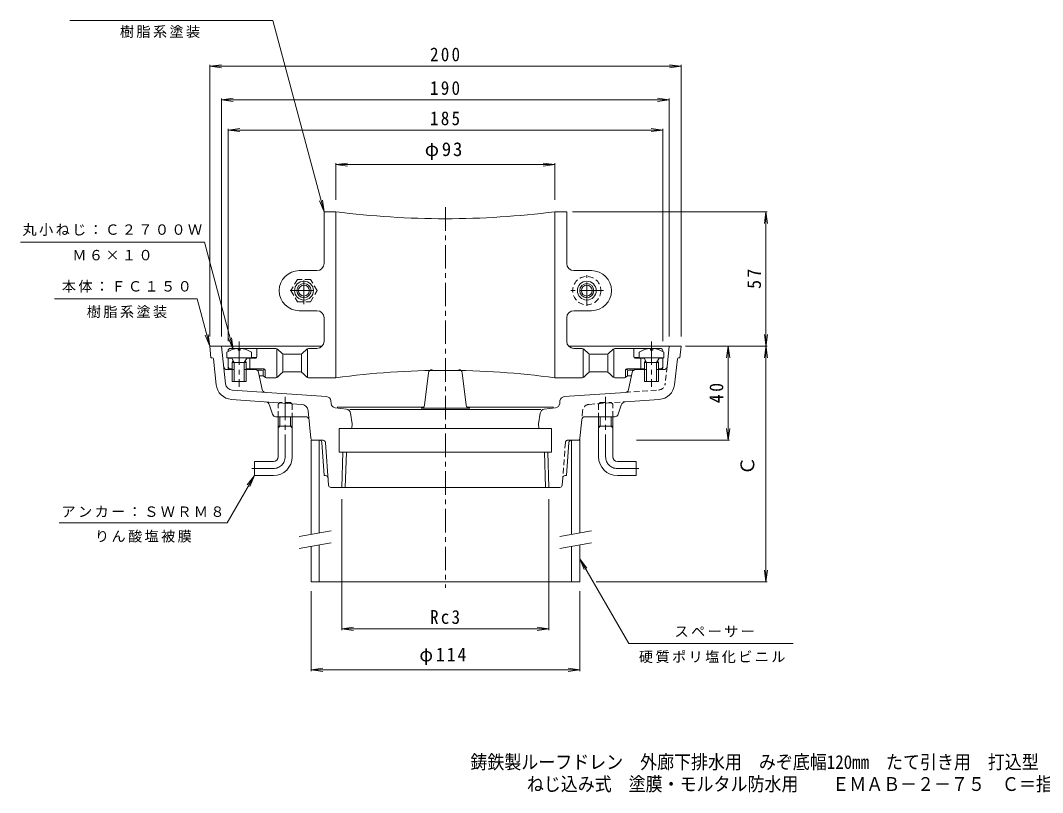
# Model space of a CAD drawing. Units: millimetres, scale not verified. Extents: x -363 to 315, y -275 to 246.
# Drawn here: x -363.2 to 70.5, y -274.7 to 53 of the extents above; entities that cross this region are included whole.
import ezdxf
from ezdxf.enums import TextEntityAlignment as Align

# ---------------------------------------------------------------- set-up
doc = ezdxf.new("R2010")
doc.units = ezdxf.units.MM
doc.header["$LTSCALE"] = 2
doc.linetypes.add('CHAIN1', pattern=[8, 5, -1, 1, -1])
doc.linetypes.add('DASHED1', pattern=[1.8, 1.2, -0.6])
for name, color, linetype, lineweight in [('0-0_通り芯', 3, 'Continuous', 9), ('0-2_仕上', 6, 'Continuous', 9), ('0-3_建具', 4, 'Continuous', 9), ('0-4_その他', 7, 'Continuous', 9), ('0-5_寸法', 7, 'Continuous', 9)]:
    doc.layers.add(name, color=color, linetype=linetype, lineweight=lineweight)
doc.layers.add('F-5_F-5ﾚｲﾔ', color=2, linetype='Continuous')
doc.styles.add('ＭＳ ゴシック', font='')
doc.styles.get('ＭＳ ゴシック').set_extended_font_data('MS Gothic')

msp = doc.modelspace()

# ---------------------------------------------------------------- linework, layer by layer
at = {"layer": '0-0_通り芯', "linetype": 'CHAIN1'}
for p, q in [((-182.925, -26.327), (-182.925, -187.823)), ((-270.425, -83.234), (-270.425, -102.512)), ((-95.425, -83.234), (-95.425, -102.512)), ((-250.925, -106.69), (-250.925, -132.19)), ((-114.925, -106.69), (-114.925, -132.19)), ((-255.925, -137.19), (-265.027, -137.19)), ((-109.925, -137.19), (-100.822, -137.19))]:
    msp.add_line(p, q, dxfattribs=at)
at = {"layer": '0-0_通り芯'}
for p, q in [((-282.925, -85.19), (-282.384, -90.19)), ((-282.925, -85.19), (-235.189, -85.19)), ((-276.195, -101.195), (-277.925, -85.19)), ((-130.661, -85.19), (-82.925, -85.19)), ((-88.861, -93.851), (-87.925, -85.19)), ((-82.925, -85.19), (-83.466, -90.19)), ((-281.856, -90.19), (-282.384, -90.19)), ((-281.359, -90.636), (-280.171, -101.624)), ((-84.491, -90.636), (-85.678, -101.624)), ((-83.993, -90.19), (-83.466, -90.19)), ((-272.555, -95.19), (-275.497, -95.19)), ((-263.644, -95.19), (-268.295, -95.19)), ((-102.206, -95.19), (-97.555, -95.19)), ((-93.295, -95.19), (-90.353, -95.19)), ((-262.176, -96.383), (-260.657, -103.663)), ((-191.764, -110.284), (-190.086, -96.508)), ((-174.086, -110.284), (-175.764, -96.508)), ((-103.674, -96.383), (-105.193, -103.663)), ((-233.39, -106.664), (-273.421, -103.865)), ((-243.95, -109.935), (-273.7, -107.855)), ((-132.459, -106.664), (-106.557, -104.853)), ((-106.574, -108.864), (-92.15, -107.855)), ((-256.259, -114.148), (-257.511, -110.248)), ((-241.174, -112.631), (-240.015, -124.289)), ((-231.425, -109.615), (-231.54, -108.461)), ((-224.903, -112.004), (-229.685, -111.401)), ((-228.869, -111.202), (-192.233, -111.202)), ((-142.425, -112.19), (-223.425, -112.19)), ((-193.253, -111.602), (-172.597, -111.602)), ((-136.981, -111.202), (-173.616, -111.202)), ((-140.947, -112.004), (-136.165, -111.401)), ((-134.425, -109.615), (-134.31, -108.461)), ((-109.591, -114.148), (-108.339, -110.248)), ((-242.278, -115.19), (-254.831, -115.19)), ((-253.925, -132.19), (-253.925, -115.19)), ((-253.225, -119.19), (-253.225, -115.19)), ((-248.625, -119.19), (-248.625, -115.19)), ((-247.925, -115.19), (-247.925, -132.19)), ((-223.18, -113.659), (-222.425, -118.19)), ((-142.67, -113.659), (-143.425, -118.19)), ((-125.065, -116.541), (-125.835, -124.289)), ((-123.572, -115.19), (-111.019, -115.19)), ((-117.925, -115.19), (-117.925, -132.19)), ((-117.225, -119.19), (-117.225, -115.19)), ((-112.625, -119.19), (-112.625, -115.19)), ((-111.925, -132.19), (-111.925, -115.19)), ((-247.925, -119.19), (-253.925, -119.19)), ((-253.225, -119.19), (-253.925, -119.89)), ((-248.625, -119.19), (-247.925, -119.89)), ((-227.925, -120.19), (-227.925, -130.19)), ((-227.925, -120.19), (-137.925, -120.19)), ((-222.425, -118.19), (-222.573, -120.19)), ((-143.425, -118.19), (-143.277, -120.19)), ((-137.925, -120.19), (-137.925, -130.19)), ((-117.925, -119.19), (-111.925, -119.19)), ((-117.225, -119.19), (-117.925, -119.89)), ((-112.625, -119.19), (-111.925, -119.89)), ((-239.019, -125.19), (-234.853, -125.19)), ((-126.83, -125.19), (-129.493, -125.19)), ((-235.36, -126.115), (-234.304, -140.19)), ((-233.856, -126.115), (-232.494, -144.264)), ((-130.49, -126.115), (-131.546, -140.19)), ((-255.925, -134.19), (-263.925, -134.19)), ((-227.925, -130.19), (-137.925, -130.19)), ((-226.867, -145.19), (-226.398, -130.19)), ((-225.386, -145.19), (-224.917, -130.19)), ((-140.464, -145.19), (-140.932, -130.19)), ((-138.983, -145.19), (-139.452, -130.19)), ((-109.925, -134.19), (-101.925, -134.19)), ((-233.728, -140.19), (-234.304, -140.19)), ((-133.355, -144.264), (-133.119, -141.115)), ((-132.122, -140.19), (-131.546, -140.19)), ((-231.497, -145.19), (-134.353, -145.19))]:
    msp.add_line(p, q, dxfattribs=at)
at = {"layer": '0-0_通り芯', "linetype": 'DASHED1'}
for p, q in [((-88.861, -93.851), (-89.655, -101.195)), ((-106.557, -104.853), (-92.429, -103.865)), ((-253.925, -115.19), (-253.925, -109.89)), ((-247.925, -109.89), (-247.925, -115.19)), ((-124.675, -112.631), (-125.065, -116.541)), ((-121.9, -109.935), (-106.574, -108.864)), ((-117.925, -109.89), (-117.925, -115.19)), ((-111.925, -115.19), (-111.925, -109.89)), ((-130.997, -125.19), (-129.493, -125.19)), ((-131.994, -126.115), (-133.119, -141.115))]:
    msp.add_line(p, q, dxfattribs=at)
for points in [[(-247.925, -109.89), (-248.625, -109.19), (-253.225, -109.19), (-253.925, -109.89)], [(-117.925, -109.89), (-117.225, -109.19), (-112.625, -109.19), (-111.925, -109.89)]]:
    msp.add_lwpolyline(points, dxfattribs=at)
at = {"layer": '0-0_通り芯'}
for points in [[(-255.925, -140.19), (-263.925, -140.19), (-263.925, -134.19)], [(-109.925, -140.19), (-101.925, -140.19), (-101.925, -134.19)]]:
    msp.add_lwpolyline(points, dxfattribs=at)
for centre, radius, start, end in [((-281.856, -90.69), 0.5, 6.16948, 90), ((-83.993, -90.69), 0.5, 90, 173.83052), ((-275.497, -93.69), 1.5, 186.17018, 270), ((-263.644, -96.69), 1.5, 11.78725, 90), ((-188.597, -96.69), 1.5, 90, 173.05281), ((-177.253, -96.69), 1.5, 6.94719, 90), ((-102.206, -96.69), 1.5, 90, 168.21275), ((-90.353, -93.69), 1.5, 270, 353.82982), ((-273.212, -100.872), 7, 186.17006, 266), ((-273.212, -100.872), 3, 186.17015, 266.00014), ((-259.188, -103.356), 1.5, 192.83722, 265.99995), ((-106.662, -103.356), 1.5, 274.00005, 347.16278), ((-92.638, -100.872), 7, 274, 353.82994), ((-233.53, -108.659), 2, 5.68129, 86.00005), ((-132.32, -108.659), 2, 93.99995, 174.31871), ((-259.415, -110.859), 2, 17.7939, 86.00017), ((-244.16, -112.928), 3, 5.68129, 85.99992), ((-229.435, -109.417), 2, 185.68129, 262.82208), ((-225.153, -113.988), 2, 9.46214, 82.82243), ((-193.253, -110.102), 1.5, 270, 353.05281), ((-172.597, -110.102), 1.5, 186.94719, 270), ((-140.697, -113.988), 2, 97.17757, 170.53786), ((-136.415, -109.417), 2, 277.17792, 354.31871), ((-106.434, -110.859), 2, 93.99983, 162.2061), ((-254.831, -113.69), 1.5, 197.79369, 270), ((-242.278, -116.69), 1.5, 5.68126, 90), ((-123.572, -116.69), 1.5, 90, 174.31874), ((-111.019, -113.69), 1.5, 270, 342.20631), ((-239.019, -124.19), 1, 185.68129, 270), ((-236.357, -126.19), 1, 4.28918, 90), ((-234.853, -126.19), 1, 4.28918, 90), ((-129.493, -126.19), 1, 90, 175.71082), ((-126.83, -124.19), 1, 270, 354.31871), ((-255.925, -132.19), 2, 270, 0), ((-255.925, -132.19), 8, 270, 0), ((-109.925, -132.19), 8, 180, 270), ((-109.925, -132.19), 2, 180, 270), ((-233.728, -141.19), 1, 4.28918, 90), ((-132.122, -141.19), 1, 90, 175.71082), ((-231.497, -144.19), 1, 184.28918, 270), ((-134.353, -144.19), 1, 270, 355.71082)]:
    msp.add_arc(centre, radius, start, end, dxfattribs=at)
at = {"layer": '0-0_通り芯', "linetype": 'DASHED1'}
for centre, radius, start, end in [((-92.638, -100.872), 3, 273.99986, 353.82985), ((-121.69, -112.928), 3, 94.00008, 174.31871), ((-130.997, -126.19), 1, 90, 175.71082)]:
    msp.add_arc(centre, radius, start, end, dxfattribs=at)
at = {"layer": '0-0_通り芯', "linetype": 'CHAIN1'}
for centre, start, end in [((-255.925, -132.19), 270, 0), ((-109.925, -132.19), 180, 270)]:
    msp.add_arc(centre, 5, start, end, dxfattribs=at)
at = {"layer": '0-2_仕上'}
for p, q in [((-229.425, -28.19), (-234.425, -28.19)), ((-234.425, -50.19), (-234.425, -28.19)), ((-229.425, -28.19), (-229.425, -98.69)), ((-131.425, -28.19), (-136.425, -28.19)), ((-136.425, -28.19), (-136.425, -98.69)), ((-131.425, -50.19), (-131.425, -28.19)), ((-237.425, -53.19), (-244.926, -53.19)), ((-128.425, -53.19), (-120.924, -53.19)), ((-244.926, -70.19), (-237.425, -70.19)), ((-234.425, -83.19), (-234.425, -73.19)), ((-131.425, -73.19), (-131.425, -83.19)), ((-120.924, -70.19), (-128.425, -70.19)), ((-255.253, -86.19), (-274.145, -86.19)), ((-262.925, -89.777), (-262.925, -86.19)), ((-254.425, -86.369), (-254.425, -98.51)), ((-241.425, -86.369), (-241.425, -98.51)), ((-237.425, -86.19), (-240.596, -86.19)), ((-125.253, -86.19), (-128.425, -86.19)), ((-124.425, -86.369), (-124.425, -98.51)), ((-111.425, -86.369), (-111.425, -98.51)), ((-110.597, -86.19), (-91.705, -86.19)), ((-102.925, -89.777), (-102.925, -86.19)), ((-275.145, -87.19), (-275.145, -87.474)), ((-275.145, -94.398), (-275.145, -90.19)), ((-273.635, -90.277), (-275.145, -90.277)), ((-263.425, -90.277), (-267.214, -90.277)), ((-265.925, -90.277), (-265.925, -94.839)), ((-263.425, -90.067), (-265.175, -90.067)), ((-253.839, -86.776), (-252.493, -88.121)), ((-251.908, -88.527), (-251.908, -96.352)), ((-251.079, -88.707), (-244.771, -88.707)), ((-243.942, -88.528), (-243.942, -96.352)), ((-243.357, -88.121), (-242.011, -86.776)), ((-122.493, -88.121), (-123.839, -86.776)), ((-121.908, -88.528), (-121.908, -96.352)), ((-114.771, -88.707), (-121.079, -88.707)), ((-113.942, -88.527), (-113.942, -96.352)), ((-112.011, -86.776), (-113.357, -88.121)), ((-102.425, -90.067), (-100.675, -90.067)), ((-102.425, -90.277), (-98.635, -90.277)), ((-99.925, -90.277), (-99.925, -94.839)), ((-92.215, -90.277), (-90.705, -90.277)), ((-90.705, -87.19), (-90.705, -87.474)), ((-90.705, -94.398), (-90.705, -90.19)), ((-274.145, -94.839), (-273.425, -94.839)), ((-259.925, -94.839), (-267.425, -94.839)), ((-260.764, -95.398), (-262.871, -95.398)), ((-260.441, -95.516), (-259.602, -94.957)), ((-259.425, -98.19), (-259.425, -95.339)), ((-106.425, -98.19), (-106.425, -95.339)), ((-105.408, -95.516), (-106.248, -94.957)), ((-105.925, -94.839), (-98.425, -94.839)), ((-105.086, -95.398), (-102.979, -95.398)), ((-91.705, -94.839), (-92.425, -94.839)), ((-261.845, -97.851), (-260.264, -97.851)), ((-260.264, -95.898), (-260.264, -97.851)), ((-260.264, -97.851), (-259.215, -98.597)), ((-258.925, -98.69), (-255.253, -98.69)), ((-252.493, -96.758), (-253.839, -98.104)), ((-244.771, -96.172), (-251.079, -96.172)), ((-242.011, -98.104), (-243.357, -96.758)), ((-240.596, -98.69), (-229.425, -98.69)), ((-125.253, -98.69), (-136.425, -98.69)), ((-123.839, -98.104), (-122.493, -96.758)), ((-121.079, -96.172), (-114.771, -96.172)), ((-113.357, -96.758), (-112.011, -98.104)), ((-110.597, -98.69), (-106.925, -98.69)), ((-103.976, -97.851), (-105.586, -97.851))]:
    msp.add_line(p, q, dxfattribs=at)
at = {"layer": '0-2_仕上', "linetype": 'CHAIN1'}
for p, q in [((-122.925, -68.203), (-122.925, -55.087)), ((-242.925, -67.421), (-242.925, -56.639)), ((-248.854, -61.69), (-237.331, -61.69)), ((-115.875, -61.69), (-129.746, -61.69))]:
    msp.add_line(p, q, dxfattribs=at)
at = {"layer": '0-2_仕上', "color": 4}
for p, q in [((-270.904, -86.301), (-270.904, -86.922)), ((-269.946, -86.301), (-269.946, -86.922)), ((-95.904, -86.301), (-95.904, -86.922)), ((-94.946, -86.301), (-94.946, -86.922)), ((-275.675, -87.779), (-275.675, -90.19)), ((-275.675, -90.19), (-265.175, -90.19)), ((-272.555, -92.19), (-273.607, -90.317)), ((-269.946, -86.922), (-270.904, -86.922)), ((-268.295, -92.19), (-267.243, -90.317)), ((-265.175, -87.779), (-265.175, -90.19)), ((-100.675, -87.779), (-100.675, -90.19)), ((-90.175, -90.19), (-100.675, -90.19)), ((-97.555, -92.19), (-98.607, -90.317)), ((-95.904, -86.922), (-94.946, -86.922)), ((-93.295, -92.19), (-92.243, -90.317)), ((-90.175, -87.779), (-90.175, -90.19)), ((-273.425, -92.19), (-272.984, -91.426)), ((-273.425, -92.19), (-273.425, -100.19)), ((-272.555, -92.19), (-272.555, -100.19)), ((-268.295, -92.19), (-268.295, -100.19)), ((-267.425, -92.19), (-267.866, -91.426)), ((-98.425, -92.19), (-97.984, -91.426)), ((-97.555, -92.19), (-97.555, -100.19)), ((-93.295, -92.19), (-93.295, -100.19)), ((-92.425, -92.19), (-92.866, -91.426)), ((-92.425, -92.19), (-92.425, -100.19)), ((-273.425, -100.19), (-267.425, -100.19)), ((-92.425, -100.19), (-98.425, -100.19))]:
    msp.add_line(p, q, dxfattribs=at)
at = {"layer": '0-2_仕上', "color": 4, "linetype": 'DASHED1'}
msp.add_lwpolyline([(-237.4, -61.69), (-240.162, -56.905), (-245.687, -56.905), (-248.45, -61.69), (-245.687, -66.475), (-240.162, -66.475)], close=True, dxfattribs=at)
at = {"layer": '0-2_仕上', "color": 4}
for points in [[(-273.425, -92.19), (-267.425, -92.19), (-267.425, -100.19)], [(-92.425, -92.19), (-98.425, -92.19), (-98.425, -100.19)]]:
    msp.add_lwpolyline(points, dxfattribs=at)
at = {"layer": '0-2_仕上'}
msp.add_lwpolyline([(-105.586, -95.898), (-105.586, -97.851), (-106.635, -98.597)], dxfattribs=at)
at = {"layer": '0-2_仕上', "color": 4, "linetype": 'DASHED1'}
msp.add_circle((-122.925, -61.69), 6, dxfattribs=at)
at = {"layer": '0-2_仕上'}
for centre in [(-242.925, -61.69), (-122.925, -61.69)]:
    msp.add_circle(centre, 4, dxfattribs=at)
at = {"layer": '0-2_仕上', "color": 4}
for centre, radius in [((-242.925, -61.69), 3), ((-242.925, -61.69), 2.3), ((-122.925, -61.69), 3), ((-122.925, -61.69), 2.3)]:
    msp.add_circle(centre, radius, dxfattribs=at)
at = {"layer": '0-2_仕上'}
for centre, radius, start, end in [((-182.925, 330.685), 361.875, 262.61722, 277.38278), ((-237.425, -50.19), 3, 270, 0), ((-128.425, -50.19), 3, 180, 270), ((-244.926, -61.69), 8.5, 90, 270), ((-120.924, -61.69), 8.5, 270, 90), ((-237.425, -73.19), 3, 0, 90), ((-128.425, -73.19), 3, 90, 180), ((-274.145, -87.19), 1, 90, 180), ((-255.253, -88.19), 2, 45, 90), ((-240.596, -88.19), 2, 90, 134.9993), ((-237.425, -83.19), 3, 270, 0), ((-128.425, -83.19), 3, 180, 270), ((-125.253, -88.19), 2, 45.0007, 90), ((-110.597, -88.19), 2, 90, 135), ((-91.705, -87.19), 1, 0, 90), ((-263.425, -89.567), 0.5, 270, 0), ((-263.425, -89.777), 0.5, 270, 0), ((-251.079, -86.707), 2, 225, 270), ((-244.771, -86.707), 2, 270, 314.9993), ((-121.079, -86.707), 2, 225.0007, 270), ((-114.771, -86.707), 2, 270, 315), ((-102.425, -89.567), 0.5, 180, 270), ((-102.425, -89.777), 0.5, 180, 270), ((-274.145, -93.839), 1, 180, 270), ((-274.145, -94.398), 1, 180, 232.36946), ((-260.764, -95.898), 0.5, 0, 90), ((-259.925, -95.339), 0.5, 0, 90), ((-105.925, -95.339), 0.5, 90, 180), ((-105.086, -95.898), 0.5, 90, 180), ((-91.705, -93.839), 1, 270, 0), ((-91.705, -94.398), 1, 307.63054, 0), ((-258.925, -98.19), 0.5, 180, 270), ((-255.253, -96.69), 2, 270, 315), ((-251.079, -98.172), 2, 90, 135), ((-244.771, -98.172), 2, 45.00089, 90), ((-240.596, -96.69), 2, 225.00053, 270), ((-182.925, -436.862), 341.354, 82.1707, 97.8293), ((-125.253, -96.69), 2, 270, 314.99947), ((-121.079, -98.172), 2, 90, 134.99911), ((-114.771, -98.172), 2, 45, 90), ((-110.597, -96.69), 2, 225, 270), ((-106.925, -98.19), 0.5, 270, 0)]:
    msp.add_arc(centre, radius, start, end, dxfattribs=at)
at = {"layer": '0-2_仕上', "color": 4}
for centre, radius, start, end in [((-270.425, -96.29), 10, 92.74579, 121.66823), ((-270.425, -96.29), 10, 58.33176, 87.25409), ((-95.425, -96.29), 10, 92.74591, 121.66824), ((-95.425, -96.29), 10, 58.33177, 87.25421), ((-273.825, -90.44), 0.25, 29.32918, 90), ((-267.025, -90.44), 0.25, 90, 150.67082), ((-98.825, -90.44), 0.25, 29.32918, 90), ((-92.025, -90.44), 0.25, 90, 150.67082)]:
    msp.add_arc(centre, radius, start, end, dxfattribs=at)
at = {"layer": '0-3_建具'}
for p, q in [((-239.925, -125.19), (-239.019, -125.19)), ((-239.925, -125.19), (-239.925, -165.162)), ((-236.425, -125.19), (-236.425, -164.545)), ((-129.425, -125.19), (-129.425, -165.162)), ((-125.925, -125.19), (-126.83, -125.19)), ((-125.925, -125.19), (-125.925, -164.545)), ((-239.925, -170.239), (-239.925, -185.19)), ((-236.425, -169.622), (-236.425, -185.19)), ((-129.425, -170.239), (-129.425, -185.19)), ((-125.925, -169.622), (-125.925, -185.19)), ((-125.925, -185.19), (-239.925, -185.19))]:
    msp.add_line(p, q, dxfattribs=at)
at = {"layer": '0-3_建具', "color": 7}
for p, q in [((-231.425, -163.663), (-244.925, -166.043)), ((-120.925, -163.663), (-134.425, -166.043)), ((-231.425, -168.74), (-244.925, -171.121)), ((-120.925, -168.74), (-134.425, -171.121))]:
    msp.add_line(p, q, dxfattribs=at)
at = {"layer": '0-4_その他'}
for p, q in [((-282.925, 33.536), (-277.968, 34.189)), ((-282.925, 34.136), (-282.925, -81.19)), ((-282.925, 33.536), (-82.925, 33.536)), ((-282.925, 33.536), (-277.968, 32.883)), ((-82.925, 33.536), (-87.882, 34.189)), ((-82.925, 33.536), (-87.882, 32.883)), ((-82.925, 34.136), (-82.925, -81.19)), ((-277.925, 19.282), (-272.968, 19.934)), ((-277.925, 19.882), (-277.925, -81.19)), ((-277.925, 19.282), (-87.925, 19.282)), ((-277.925, 19.282), (-272.968, 18.629)), ((-87.925, 19.282), (-92.882, 19.934)), ((-87.925, 19.282), (-92.882, 18.629)), ((-87.925, 19.882), (-87.925, -81.19)), ((-275.145, 6.422), (-270.188, 7.075)), ((-275.145, 7.022), (-275.145, -83.19)), ((-275.145, 6.422), (-90.705, 6.422)), ((-275.145, 6.422), (-270.188, 5.769)), ((-90.705, 6.422), (-95.662, 7.075)), ((-90.705, 6.422), (-95.662, 5.769)), ((-90.705, 7.022), (-90.705, -83.19)), ((-229.425, -8.19), (-224.468, -7.537)), ((-229.425, -23.19), (-229.425, -7.59)), ((-229.425, -8.19), (-136.425, -8.19)), ((-229.425, -8.19), (-224.468, -8.842)), ((-136.425, -8.19), (-141.382, -7.537)), ((-136.425, -8.19), (-141.382, -8.842)), ((-136.425, -23.19), (-136.425, -7.59)), ((-128.951, -28.19), (-46.325, -28.19)), ((-46.925, -28.19), (-47.578, -33.147)), ((-46.925, -185.19), (-46.925, -28.19)), ((-46.925, -28.19), (-46.272, -33.147)), ((-46.272, -80.233), (-47.578, -90.147)), ((-47.578, -80.233), (-46.272, -90.147)), ((-81.004, -85.19), (-46.325, -85.19)), ((-62.925, -85.19), (-63.578, -90.147)), ((-62.925, -125.19), (-62.925, -85.19)), ((-62.925, -85.19), (-62.272, -90.147)), ((-62.925, -125.19), (-63.578, -120.233)), ((-62.925, -125.19), (-62.272, -120.233)), ((-101.766, -125.19), (-62.325, -125.19)), ((-226.867, -150.19), (-226.867, -205.79)), ((-138.983, -150.19), (-138.983, -205.79)), ((-46.925, -185.19), (-47.578, -180.233)), ((-46.925, -185.19), (-46.272, -180.233)), ((-118.98, -185.19), (-46.325, -185.19)), ((-239.925, -223.202), (-239.925, -189.19)), ((-125.925, -223.202), (-125.925, -189.19)), ((-226.867, -205.19), (-221.91, -204.537)), ((-226.867, -205.19), (-221.91, -205.842)), ((-226.867, -205.19), (-138.983, -205.19)), ((-138.983, -205.19), (-143.94, -204.537)), ((-138.983, -205.19), (-143.94, -205.842)), ((-239.925, -222.602), (-234.968, -221.95)), ((-239.925, -222.602), (-125.925, -222.602)), ((-239.925, -222.602), (-234.968, -223.255)), ((-125.925, -222.602), (-130.882, -221.95)), ((-125.925, -222.602), (-130.882, -223.255))]:
    msp.add_line(p, q, dxfattribs=at)
at = {"layer": '0-5_寸法'}
for p, q in [((-342.235, 52.955), (-256.168, 52.955)), ((-234.425, -28.19), (-256.168, 52.955)), ((-234.425, -28.19), (-236.338, -23.57)), ((-234.425, -28.19), (-235.078, -23.233)), ((-363.239, -41.19), (-285.189, -41.19)), ((-273.013, -86.63), (-285.189, -41.19)), ((-348.776, -65.19), (-288.284, -65.19)), ((-282.925, -85.19), (-288.284, -65.19)), ((-282.925, -85.19), (-284.838, -80.57)), ((-282.925, -85.19), (-283.577, -80.233)), ((-273.013, -86.63), (-274.926, -82.011)), ((-273.013, -86.63), (-273.666, -81.673)), ((-263.925, -140.19), (-275.472, -160.19)), ((-263.925, -140.19), (-266.969, -144.156)), ((-263.925, -140.19), (-265.838, -144.809)), ((-346.781, -160.19), (-275.472, -160.19)), ((-125.925, -175.459), (-122.881, -179.426)), ((-125.925, -175.459), (-124.012, -180.079)), ((-125.925, -175.459), (-105.14, -211.46)), ((-105.14, -211.46), (-35.332, -211.46))]:
    msp.add_line(p, q, dxfattribs=at)

# ---------------------------------------------------------------- texts
at = {"layer": '0-4_その他', "color": 2, "style": 'ＭＳ ゴシック'}
msp.add_text('Ｃ', height=5.865, rotation=90, dxfattribs=at).set_placement((-50.077, -140.041), align=Align.BOTTOM_LEFT)
at = {"layer": '0-4_その他', "color": 2, "char_height": 5.865, "attachment_point": 7, "style": 'ＭＳ ゴシック'}
for s, insert in [('\\T1.27;\\W0.9;200', (-189.425, 35.536)), ('\\T1.27;\\W0.9;190', (-189.425, 21.282)), ('\\T1.27;\\W0.9;185', (-189.425, 8.422)), ('\\T1.19;φ93', (-191.675, -6.19)), ('\\T1.27;\\W0.9;Rc3', (-189.425, -203.19)), ('\\T1.21;\\W0.95;φ114', (-193.925, -220.602))]:
    msp.add_mtext(s, dxfattribs=dict(at, insert=insert))
at = {"layer": '0-4_その他', "color": 2, "char_height": 5.865, "attachment_point": 7, "rotation": 90, "style": 'ＭＳ ゴシック'}
for s, insert in [('\\T1.27;\\W0.95;57', (-48.925, -60.94)), ('\\T1.27;\\W0.95;40', (-64.925, -109.44))]:
    msp.add_mtext(s, dxfattribs=dict(at, insert=insert))
at = {"layer": '0-5_寸法', "char_height": 4.399, "attachment_point": 7, "style": 'ＭＳ ゴシック'}
for s, insert in [('\\T1.17;樹脂系塗装', (-321.045, 45.522)), ('\\T1.17;丸小ねじ：Ｃ２７００Ｗ', (-362.354, -38.48)), ('\\T1.17;Ｍ６×１０', (-341.214, -48.889)), ('\\T1.17;本体：ＦＣ１５０', (-345.681, -62.539)), ('\\T1.17;樹脂系塗装', (-335.071, -73.37)), ('\\T1.17;アンカー：ＳＷＲＭ８', (-345.824, -157.903)), ('\\T1.17;りん酸塩被膜', (-331.626, -168.603)), ('\\T1.17;スペーサー', (-85.69, -208.757)), ('\\T1.17;硬質ポリ塩化ビニル', (-100.789, -219.754))]:
    msp.add_mtext(s, dxfattribs=dict(at, insert=insert))
at = {"layer": 'F-5_F-5ﾚｲﾔ', "style": 'ＭＳ ゴシック', "width": 0.9}
for s, p in [('鋳鉄製ルーフドレン\u3000外廊下排水用\u3000みぞ底幅120mm\u3000たて引き用\u3000打込型', (-172.29, -266.394)), ('ねじ込み式\u3000塗膜・モルタル防水用\u3000\u3000ＥＭＡＢ－２－７５\u3000Ｃ＝指示', (-148.34, -275.74))]:
    msp.add_text(s, height=5.865, dxfattribs=at).set_placement(p, align=Align.BOTTOM_LEFT)

doc.saveas('drawing.dxf')
